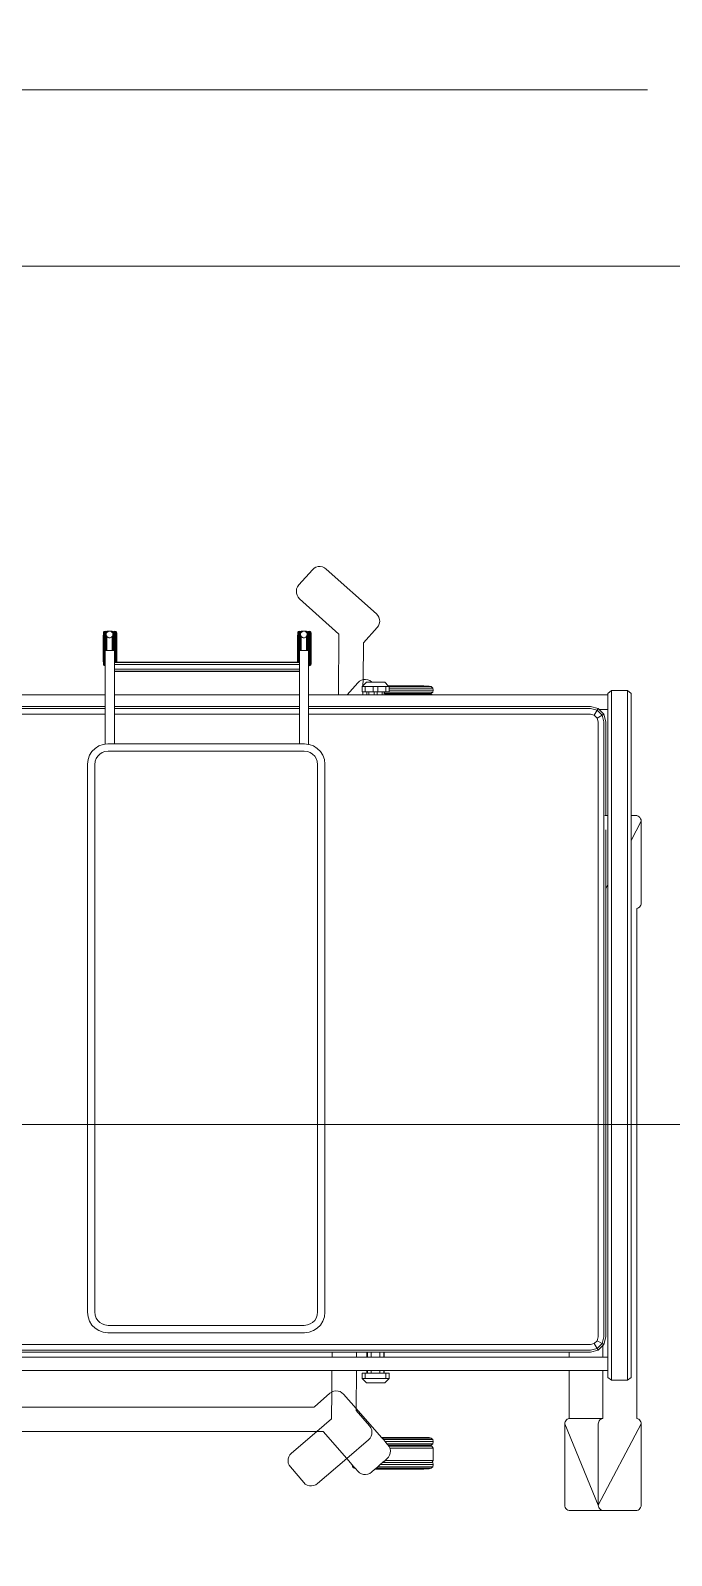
# Model space of a CAD drawing. Header units: millimetres. Extents: x -280308 to 6402717, y -14 to 2073074.
# Drawn here: x -32479 to -31480, y 563712 to 566091 of the extents above; entities that cross this region are included whole.
import ezdxf
from ezdxf.enums import TextEntityAlignment as Align

# ---------------------------------------------------------------- set-up
doc = ezdxf.new("R2010")
doc.units = ezdxf.units.MM
doc.linetypes.add('DASHED2', pattern=[0.375, 0.25, -0.125])
doc.layers.get('0').update_dxf_attribs({"lineweight": 0})
doc.layers.add('A-FURN-EQPM', color=177, linetype='Continuous', lineweight=0)
doc.layers.add('A-Z22-T-Anno_Text', color=152, linetype='Continuous', lineweight=9)
doc.styles.add('TGF_A', font='arial.ttf')

# ---------------------------------------------------------------- blocks, each defined once
blk = doc.blocks.new('A$C834590f0')
at = {"ltscale": 0.25}
blk.add_lwpolyline([(-55825, -7983.1), (-62214.7, -7983.1), (-62214.7, -13533.1), (-55825, -13533.1)], dxfattribs=at)
blk = doc.blocks.new('A$Cf856f872')
at = {"ltscale": 0.25}
blk.add_blockref('A$C834590f0', (70322.8, -713.8), dxfattribs=at)
blk = doc.blocks.new('A$C872eac23')
at = {"color": 0, "linetype": 'ByBlock', "lineweight": -2}
for p, q in [((-0.4909, -2.1111), (-0.4909, -0.0817)), ((-0.4821, -2.1111), (-0.4821, -0.0817)), ((0.5013, -0.0817), (0.5013, -1.3546)), ((0.5101, -0.0817), (0.5101, -1.3546)), ((0.5133, -0.0817), (0.5133, -1.3546)), ((-0.5224, -0.4326), (-0.5224, -1.7081)), ((-0.5019, -0.4326), (-0.5019, -1.7083)), ((-0.4941, -0.4326), (-0.4941, -1.7084)), ((-0.6176, -0.543), (-0.6176, -1.6843)), ((0.5317, -1.3546), (0.5317, -1.1233)), ((-0.5795, -1.2092), (-0.5795, -1.6803)), ((-0.4516, -1.3338), (-0.4457, -1.3301)), ((-0.4457, -1.3301), (-0.439, -1.3277)), ((-0.439, -1.3277), (-0.4317, -1.3268)), ((-0.4317, -1.3268), (0.4231, -1.3268)), ((0.4231, -1.3268), (0.4304, -1.3277)), ((0.4304, -1.3277), (0.4371, -1.3301)), ((0.4371, -1.3301), (0.443, -1.3338)), ((-0.4636, -1.3587), (-0.4627, -1.3514)), ((-0.4627, -1.3514), (-0.4603, -1.3447)), ((-0.4603, -1.3447), (-0.4566, -1.3388)), ((-0.4566, -1.3388), (-0.4516, -1.3338)), ((-0.4514, -1.354), (-0.4521, -1.3593)), ((-0.4499, -1.3498), (-0.4514, -1.354)), ((-0.4475, -1.346), (-0.4499, -1.3498)), ((-0.4444, -1.3429), (-0.4475, -1.346)), ((-0.4406, -1.3405), (-0.4444, -1.3429)), ((-0.4364, -1.3389), (-0.4406, -1.3405)), ((-0.431, -1.3383), (-0.4364, -1.3389)), ((0.4225, -1.3383), (-0.431, -1.3383)), ((0.4278, -1.3389), (0.4225, -1.3383)), ((0.432, -1.3405), (0.4278, -1.3389)), ((0.4358, -1.3429), (0.432, -1.3405)), ((0.4389, -1.346), (0.4358, -1.3429)), ((0.4413, -1.3498), (0.4389, -1.346)), ((0.4429, -1.354), (0.4413, -1.3498)), ((0.4435, -1.3593), (0.4429, -1.354)), ((0.443, -1.3338), (0.448, -1.3388)), ((0.448, -1.3388), (0.4517, -1.3447)), ((0.4517, -1.3447), (0.4541, -1.3514)), ((0.4545, -1.3546), (0.4541, -1.3514)), ((0.4545, -1.3546), (0.455, -1.3587)), ((0.5013, -1.3546), (0.4545, -1.3546)), ((0.5101, -1.3546), (0.5013, -1.3546)), ((0.5133, -1.3546), (0.5101, -1.3546)), ((0.5317, -1.3546), (0.5133, -1.3546)), ((0.5767, -1.3546), (0.5317, -1.3546)), ((0.577, -1.353), (0.5766, -1.3544)), ((0.5766, -1.3544), (0.5767, -1.3546)), ((0.5821, -1.3544), (0.5766, -1.3544)), ((0.582, -1.3546), (0.5767, -1.3546)), ((0.578, -1.352), (0.577, -1.353)), ((0.577, -1.353), (0.6302, -1.353)), ((0.5781, -1.352), (0.578, -1.352)), ((0.5793, -1.3517), (0.5781, -1.352)), ((0.5781, -1.352), (0.629, -1.352)), ((0.5828, -1.3517), (0.5793, -1.3517)), ((0.582, -1.3546), (0.5821, -1.3544)), ((0.5822, -1.3546), (0.582, -1.3546)), ((0.5821, -1.3544), (0.5822, -1.3544)), ((0.5822, -1.3544), (0.6306, -1.3543)), ((0.5822, -1.3544), (0.5822, -1.3546)), ((0.5822, -1.3546), (0.6005, -1.3546)), ((0.583, -1.3513), (0.5828, -1.3517)), ((0.5828, -1.3517), (0.6247, -1.3516)), ((0.6245, -1.3512), (0.583, -1.3513)), ((0.6005, -1.3546), (0.6005, -1.3557)), ((0.6005, -1.3557), (0.6005, -1.356)), ((0.6005, -1.3557), (0.6302, -1.3557)), ((0.6271, -1.3559), (0.6205, -1.3559)), ((0.6247, -1.3516), (0.6245, -1.3512)), ((0.6247, -1.3516), (0.6277, -1.3516)), ((0.6287, -1.3559), (0.6275, -1.3559)), ((0.6277, -1.3516), (0.6278, -1.3516)), ((0.6277, -1.3516), (0.6277, -1.3516)), ((0.6278, -1.3516), (0.629, -1.352)), ((0.629, -1.352), (0.6292, -1.352)), ((0.6291, -1.3559), (0.6297, -1.3559)), ((0.6292, -1.352), (0.6302, -1.353)), ((0.63, -1.3559), (0.6298, -1.3559)), ((0.6302, -1.3557), (0.63, -1.3559)), ((0.6301, -1.3559), (0.63, -1.3559)), ((0.631, -1.3572), (0.6301, -1.3559)), ((0.6302, -1.353), (0.6306, -1.3543)), ((0.6306, -1.3543), (0.6302, -1.3557)), ((-0.4636, -1.6652), (-0.4636, -1.3587)), ((-0.4521, -1.3593), (-0.4521, -1.6646)), ((0.4435, -1.6646), (0.4435, -1.3593)), ((0.455, -1.3587), (0.455, -1.3687)), ((0.455, -1.6575), (0.455, -1.3687)), ((0.455, -1.3687), (0.5013, -1.3687)), ((0.5013, -1.6575), (0.5013, -1.3687)), ((0.5013, -1.3687), (0.5101, -1.3687)), ((0.5101, -1.6575), (0.5101, -1.3687)), ((0.5101, -1.3687), (0.5133, -1.3687)), ((0.5133, -1.6575), (0.5133, -1.3687)), ((0.5133, -1.3687), (0.5317, -1.3687)), ((0.5317, -1.6575), (0.5317, -1.3687)), ((0.5317, -1.3687), (0.5679, -1.3687)), ((0.5679, -1.3687), (0.5679, -1.6573)), ((0.5679, -1.3687), (0.5683, -1.3687)), ((0.5683, -1.3687), (0.5683, -1.6573)), ((0.5714, -1.3687), (0.5683, -1.3687)), ((0.5714, -1.3687), (0.5714, -1.6573)), ((0.5714, -1.3687), (0.5786, -1.3687)), ((0.5786, -1.3687), (0.5786, -1.6573)), ((0.5786, -1.3687), (0.5818, -1.3687)), ((0.5818, -1.3687), (0.5818, -1.6573)), ((0.5818, -1.3687), (0.5822, -1.3687)), ((0.5822, -1.3697), (0.5822, -1.3687)), ((0.5822, -1.3687), (0.6005, -1.3687)), ((0.5822, -1.3697), (0.6306, -1.3696)), ((0.5822, -1.3711), (0.5822, -1.3697)), ((0.5822, -1.3711), (0.6302, -1.371)), ((0.5822, -1.3721), (0.5822, -1.3711)), ((0.5822, -1.3721), (0.6291, -1.372)), ((0.5822, -1.3724), (0.5822, -1.3721)), ((0.5822, -1.6547), (0.5822, -1.3724)), ((0.5822, -1.3724), (0.583, -1.3724)), ((0.583, -1.3724), (0.583, -1.3725)), ((0.6246, -1.3724), (0.583, -1.3724)), ((0.583, -1.3725), (0.6245, -1.3725)), ((0.6005, -1.356), (0.6005, -1.3572)), ((0.6005, -1.3572), (0.6005, -1.3654)), ((0.6189, -1.3572), (0.6005, -1.3572)), ((0.6005, -1.3654), (0.6005, -1.3667)), ((0.6189, -1.3654), (0.6005, -1.3654)), ((0.6005, -1.3667), (0.6005, -1.3669)), ((0.6005, -1.3667), (0.6253, -1.3667)), ((0.6005, -1.3669), (0.6005, -1.3673)), ((0.6005, -1.3669), (0.6253, -1.3669)), ((0.6005, -1.3673), (0.629, -1.3672)), ((0.6005, -1.3673), (0.6005, -1.3683)), ((0.6005, -1.3683), (0.6302, -1.3682)), ((0.6005, -1.3683), (0.6005, -1.3687)), ((0.6085, -1.3559), (0.6099, -1.3559)), ((0.6129, -1.3559), (0.6149, -1.3559)), ((0.617, -1.3559), (0.6191, -1.3559)), ((0.6189, -1.3572), (0.6227, -1.3571)), ((0.6228, -1.3655), (0.6189, -1.3654)), ((0.6205, -1.3613), (0.6206, -1.3603)), ((0.6206, -1.3623), (0.6205, -1.3613)), ((0.6206, -1.3603), (0.6209, -1.3593)), ((0.6209, -1.3633), (0.6206, -1.3623)), ((0.6209, -1.3593), (0.6214, -1.3584)), ((0.6214, -1.3642), (0.6209, -1.3633)), ((0.6214, -1.3584), (0.622, -1.3576)), ((0.6221, -1.3649), (0.6214, -1.3642)), ((0.622, -1.3576), (0.6227, -1.3571)), ((0.6228, -1.3655), (0.6221, -1.3649)), ((0.6227, -1.3571), (0.6228, -1.357)), ((0.6228, -1.357), (0.6237, -1.3565)), ((0.6228, -1.3656), (0.6228, -1.3655)), ((0.6237, -1.3661), (0.6228, -1.3656)), ((0.6237, -1.3565), (0.6247, -1.3562)), ((0.6247, -1.3663), (0.6237, -1.3661)), ((0.6246, -1.3724), (0.6245, -1.3725)), ((0.6246, -1.3724), (0.6277, -1.3724)), ((0.6247, -1.3562), (0.6257, -1.3561)), ((0.6257, -1.3664), (0.6247, -1.3663)), ((0.6253, -1.3667), (0.6253, -1.3669)), ((0.6253, -1.3667), (0.6301, -1.3667)), ((0.6253, -1.3669), (0.6278, -1.3669)), ((0.6257, -1.3561), (0.6267, -1.3562)), ((0.6257, -1.3561), (0.6257, -1.3561)), ((0.6257, -1.3664), (0.6267, -1.3663)), ((0.6267, -1.3562), (0.6277, -1.3565)), ((0.6277, -1.3661), (0.6267, -1.3663)), ((0.6277, -1.3565), (0.6286, -1.357)), ((0.6286, -1.3656), (0.6277, -1.3661)), ((0.6278, -1.3723), (0.6277, -1.3724)), ((0.6278, -1.3669), (0.629, -1.3672)), ((0.6279, -1.3724), (0.6278, -1.3723)), ((0.6291, -1.372), (0.6279, -1.3724)), ((0.6288, -1.3572), (0.6286, -1.357)), ((0.6286, -1.3656), (0.6289, -1.3654)), ((0.6288, -1.3654), (0.6286, -1.3656)), ((0.6288, -1.3572), (0.6289, -1.3572)), ((0.6288, -1.3572), (0.6293, -1.3576)), ((0.6294, -1.3649), (0.6288, -1.3654)), ((0.6288, -1.3654), (0.6289, -1.3654)), ((0.6289, -1.3572), (0.6293, -1.3576)), ((0.6289, -1.3572), (0.631, -1.3572)), ((0.6289, -1.3654), (0.6304, -1.3654)), ((0.629, -1.3672), (0.6292, -1.3672)), ((0.6291, -1.372), (0.6292, -1.372)), ((0.6292, -1.3672), (0.6302, -1.3682)), ((0.6302, -1.371), (0.6292, -1.372)), ((0.6293, -1.3576), (0.63, -1.3584)), ((0.63, -1.3641), (0.6294, -1.3649)), ((0.6305, -1.3593), (0.63, -1.3584)), ((0.6305, -1.3633), (0.63, -1.3641)), ((0.631, -1.3654), (0.6301, -1.3667)), ((0.6302, -1.3682), (0.6306, -1.3696)), ((0.6306, -1.3696), (0.6302, -1.371)), ((0.631, -1.3654), (0.6304, -1.3654)), ((0.6308, -1.3603), (0.6305, -1.3593)), ((0.6308, -1.3623), (0.6305, -1.3633)), ((0.6309, -1.3613), (0.6308, -1.3603)), ((0.6308, -1.3623), (0.6309, -1.3613)), ((0.631, -1.3572), (0.631, -1.3654)), ((-0.673, -1.6432), (-0.6701, -1.6413)), ((-0.6701, -1.6413), (-0.6669, -1.64)), ((-0.6669, -1.64), (-0.6636, -1.6396)), ((-0.6636, -1.6396), (-0.6602, -1.6398)), ((-0.6602, -1.6398), (-0.657, -1.6408)), ((-0.657, -1.6408), (-0.654, -1.6425)), ((-0.6996, -1.6665), (-0.6972, -1.664)), ((-0.6972, -1.664), (-0.673, -1.6432)), ((-0.654, -1.6425), (-0.6514, -1.6449)), ((-0.6514, -1.6449), (-0.6176, -1.6843)), ((-0.4521, -1.6646), (-0.4514, -1.6699)), ((0.4429, -1.6699), (0.4435, -1.6646)), ((0.455, -1.6575), (0.455, -1.6652)), ((0.5013, -1.6575), (0.455, -1.6575)), ((0.5101, -1.6575), (0.5013, -1.6575)), ((0.5133, -1.6575), (0.5101, -1.6575)), ((0.5317, -1.6575), (0.5133, -1.6575)), ((0.5766, -1.6575), (0.5317, -1.6575)), ((0.5679, -1.6573), (0.5683, -1.6573)), ((0.5714, -1.6573), (0.5683, -1.6573)), ((0.5714, -1.6573), (0.5766, -1.6573)), ((0.5766, -1.6573), (0.5766, -1.6574)), ((0.5766, -1.6573), (0.5786, -1.6573)), ((0.5766, -1.6574), (0.5766, -1.6575)), ((0.5766, -1.6574), (0.5821, -1.6574)), ((0.5821, -1.6575), (0.5766, -1.6575)), ((0.5818, -1.6573), (0.5786, -1.6573)), ((0.5818, -1.6573), (0.5822, -1.6573)), ((0.5821, -1.6575), (0.5821, -1.6574)), ((0.5821, -1.6574), (0.5822, -1.6574)), ((0.5822, -1.6575), (0.5821, -1.6575)), ((0.5822, -1.655), (0.5822, -1.6547)), ((0.5822, -1.6547), (0.5828, -1.6547)), ((0.5822, -1.656), (0.5822, -1.655)), ((0.5822, -1.655), (0.629, -1.655)), ((0.5822, -1.6573), (0.5822, -1.656)), ((0.5822, -1.656), (0.6302, -1.656)), ((0.5822, -1.6574), (0.6306, -1.6573)), ((0.5822, -1.6574), (0.5822, -1.6575)), ((0.5822, -1.6575), (0.6005, -1.6575)), ((0.583, -1.6543), (0.5828, -1.6547)), ((0.5828, -1.6547), (0.6247, -1.6546)), ((0.6245, -1.6542), (0.583, -1.6543)), ((0.6005, -1.6575), (0.6005, -1.6587)), ((0.6005, -1.6587), (0.6005, -1.659)), ((0.6005, -1.6587), (0.6302, -1.6587)), ((0.6005, -1.659), (0.6005, -1.6602)), ((0.6005, -1.6602), (0.6005, -1.6685)), ((0.6189, -1.6602), (0.6005, -1.6602)), ((0.6085, -1.659), (0.6099, -1.659)), ((0.6129, -1.659), (0.6149, -1.659)), ((0.617, -1.6589), (0.6191, -1.6589)), ((0.6189, -1.6602), (0.6227, -1.6601)), ((0.6271, -1.6589), (0.6205, -1.6589)), ((0.6205, -1.6643), (0.6206, -1.6633)), ((0.6206, -1.6653), (0.6205, -1.6643)), ((0.6206, -1.6633), (0.6209, -1.6623)), ((0.6209, -1.6623), (0.6214, -1.6614)), ((0.6214, -1.6614), (0.622, -1.6606)), ((0.622, -1.6606), (0.6227, -1.6601)), ((0.6227, -1.6601), (0.6228, -1.66)), ((0.6228, -1.66), (0.6237, -1.6595)), ((0.6237, -1.6595), (0.6247, -1.6592)), ((0.6247, -1.6546), (0.6245, -1.6542)), ((0.6247, -1.6546), (0.6277, -1.6546)), ((0.6247, -1.6592), (0.6257, -1.6591)), ((0.6257, -1.6591), (0.6267, -1.6592)), ((0.6257, -1.6591), (0.6257, -1.6591)), ((0.6263, -1.719), (0.6811, -1.6576)), ((0.6267, -1.6592), (0.6277, -1.6595)), ((0.6287, -1.6589), (0.6275, -1.6589)), ((0.6277, -1.6546), (0.6278, -1.6546)), ((0.6277, -1.6546), (0.6277, -1.6546)), ((0.6277, -1.6595), (0.6286, -1.66)), ((0.6278, -1.6546), (0.629, -1.655)), ((0.6288, -1.6602), (0.6286, -1.66)), ((0.6288, -1.6602), (0.6289, -1.6602)), ((0.6288, -1.6602), (0.6293, -1.6606)), ((0.6289, -1.6602), (0.6293, -1.6606)), ((0.6289, -1.6602), (0.631, -1.6602)), ((0.6292, -1.655), (0.629, -1.655)), ((0.6291, -1.6589), (0.6297, -1.6589)), ((0.6292, -1.655), (0.6302, -1.656)), ((0.6293, -1.6606), (0.63, -1.6614)), ((0.63, -1.6589), (0.6298, -1.6589)), ((0.6302, -1.6587), (0.63, -1.6589)), ((0.6301, -1.6589), (0.63, -1.6589)), ((0.6305, -1.6623), (0.63, -1.6614)), ((0.631, -1.6602), (0.6301, -1.6589)), ((0.6302, -1.656), (0.6306, -1.6573)), ((0.6306, -1.6573), (0.6302, -1.6587)), ((0.6308, -1.6633), (0.6305, -1.6623)), ((0.6309, -1.6643), (0.6308, -1.6633)), ((0.6308, -1.6653), (0.6309, -1.6643)), ((0.631, -1.6602), (0.631, -1.6684)), ((0.6811, -1.6576), (0.6837, -1.6552)), ((0.6837, -1.6552), (0.6867, -1.6536)), ((0.6867, -1.6536), (0.69, -1.6527)), ((0.69, -1.6527), (0.6933, -1.6525)), ((0.6933, -1.6525), (0.6967, -1.653)), ((0.6967, -1.653), (0.6999, -1.6543)), ((0.6999, -1.6543), (0.7028, -1.6563)), ((0.7028, -1.6563), (0.7265, -1.6775)), ((-0.7025, -1.6761), (-0.7023, -1.6728)), ((-0.702, -1.6794), (-0.7025, -1.6761)), ((-0.7023, -1.6728), (-0.7013, -1.6695)), ((-0.7008, -1.6827), (-0.702, -1.6794)), ((-0.7013, -1.6695), (-0.6996, -1.6665)), ((-0.6988, -1.6856), (-0.7008, -1.6827)), ((-0.6598, -1.731), (-0.6988, -1.6856)), ((-0.6176, -1.6843), (-0.5978, -1.7074)), ((-0.6176, -1.6941), (-0.6176, -1.6843)), ((-0.5795, -1.6803), (-0.5794, -1.6804)), ((-0.5794, -1.6804), (-0.5793, -1.6805)), ((-0.5794, -1.6804), (-0.5794, -1.6804)), ((-0.5793, -1.6805), (-0.5792, -1.6806)), ((-0.5792, -1.6806), (-0.5791, -1.6807)), ((-0.5792, -1.6806), (-0.5792, -1.6806)), ((-0.5791, -1.6807), (-0.5581, -1.7047)), ((-0.5791, -1.6807), (-0.5791, -1.6807)), ((-0.4627, -1.6725), (-0.4636, -1.6652)), ((-0.4603, -1.6793), (-0.4627, -1.6725)), ((-0.4566, -1.6852), (-0.4603, -1.6793)), ((-0.4516, -1.6901), (-0.4566, -1.6852)), ((-0.4514, -1.6699), (-0.4499, -1.6742)), ((-0.4499, -1.6742), (-0.4475, -1.6779)), ((-0.4475, -1.6779), (-0.4444, -1.6811)), ((-0.4444, -1.6811), (-0.4406, -1.6835)), ((-0.4406, -1.6835), (-0.4364, -1.685)), ((-0.4364, -1.685), (-0.431, -1.6856)), ((-0.431, -1.6856), (0.4225, -1.6856)), ((0.4225, -1.6856), (0.4278, -1.685)), ((0.4278, -1.685), (0.432, -1.6835)), ((0.432, -1.6835), (0.4358, -1.6811)), ((0.4358, -1.6811), (0.4389, -1.6779)), ((0.4389, -1.6779), (0.4413, -1.6742)), ((0.4413, -1.6742), (0.4429, -1.6699)), ((0.448, -1.6852), (0.443, -1.6901)), ((0.4517, -1.6793), (0.448, -1.6852)), ((0.4541, -1.6725), (0.4517, -1.6793)), ((0.4541, -1.6725), (0.4542, -1.6716)), ((0.455, -1.6652), (0.4542, -1.6716)), ((0.4542, -1.6716), (0.5013, -1.6716)), ((0.5013, -2.1111), (0.5013, -1.6716)), ((0.5013, -1.6716), (0.5101, -1.6716)), ((0.5101, -2.1111), (0.5101, -1.6716)), ((0.5101, -1.6716), (0.5133, -1.6716)), ((0.5133, -2.1111), (0.5133, -1.6716)), ((0.5133, -1.6716), (0.5317, -1.6716)), ((0.5317, -1.7181), (0.5317, -1.6716)), ((0.5769, -1.6716), (0.5317, -1.6716)), ((0.5769, -1.6716), (0.5766, -1.6727)), ((0.5766, -1.6727), (0.6306, -1.6726)), ((0.5766, -1.6727), (0.577, -1.6741)), ((0.5769, -1.6716), (0.6005, -1.6716)), ((0.577, -1.6741), (0.6302, -1.674)), ((0.577, -1.6741), (0.578, -1.6751)), ((0.5782, -1.6751), (0.578, -1.6751)), ((0.5782, -1.6751), (0.6291, -1.675)), ((0.5782, -1.6751), (0.5794, -1.6754)), ((0.5794, -1.6754), (0.583, -1.6754)), ((0.583, -1.6754), (0.583, -1.6756)), ((0.583, -1.6754), (0.6246, -1.6754)), ((0.583, -1.6756), (0.6245, -1.6755)), ((0.6189, -1.6684), (0.6005, -1.6685)), ((0.6005, -1.6685), (0.6005, -1.6697)), ((0.6005, -1.6697), (0.6005, -1.6699)), ((0.6005, -1.6697), (0.6253, -1.6697)), ((0.6005, -1.6699), (0.6005, -1.6703)), ((0.6005, -1.6699), (0.6253, -1.6699)), ((0.6005, -1.6703), (0.6005, -1.6713)), ((0.6005, -1.6703), (0.629, -1.6703)), ((0.6005, -1.6713), (0.6005, -1.6716)), ((0.6005, -1.6713), (0.6302, -1.6713)), ((0.6228, -1.6685), (0.6189, -1.6684)), ((0.6209, -1.6663), (0.6206, -1.6653)), ((0.6214, -1.6672), (0.6209, -1.6663)), ((0.6221, -1.668), (0.6214, -1.6672)), ((0.6228, -1.6685), (0.6221, -1.668)), ((0.6228, -1.6686), (0.6228, -1.6685)), ((0.6237, -1.6691), (0.6228, -1.6686)), ((0.6247, -1.6694), (0.6237, -1.6691)), ((0.6246, -1.6754), (0.6245, -1.6755)), ((0.6246, -1.6754), (0.6279, -1.6754)), ((0.6257, -1.6695), (0.6247, -1.6694)), ((0.6253, -1.6697), (0.6253, -1.6699)), ((0.6253, -1.6697), (0.6301, -1.6697)), ((0.6253, -1.6699), (0.6277, -1.6699)), ((0.6257, -1.6695), (0.6267, -1.6694)), ((0.6277, -1.6691), (0.6267, -1.6694)), ((0.6286, -1.6686), (0.6277, -1.6691)), ((0.6278, -1.6699), (0.6277, -1.6699)), ((0.6278, -1.6699), (0.6278, -1.6699)), ((0.6278, -1.6699), (0.629, -1.6703)), ((0.6291, -1.675), (0.6279, -1.6754)), ((0.6286, -1.6686), (0.6289, -1.6684)), ((0.6288, -1.6684), (0.6286, -1.6686)), ((0.6294, -1.6679), (0.6288, -1.6684)), ((0.6288, -1.6684), (0.6289, -1.6684)), ((0.6289, -1.6684), (0.6304, -1.6684)), ((0.629, -1.6703), (0.6292, -1.6703)), ((0.6292, -1.675), (0.6291, -1.675)), ((0.6292, -1.6703), (0.6302, -1.6713)), ((0.6302, -1.674), (0.6292, -1.675)), ((0.63, -1.6672), (0.6294, -1.6679)), ((0.6305, -1.6663), (0.63, -1.6672)), ((0.631, -1.6684), (0.6301, -1.6697)), ((0.6302, -1.6713), (0.6306, -1.6726)), ((0.6306, -1.6726), (0.6302, -1.674)), ((0.631, -1.6684), (0.6304, -1.6684)), ((0.6308, -1.6653), (0.6305, -1.6663)), ((0.7265, -1.6775), (0.7288, -1.6801)), ((0.7288, -1.6801), (0.7305, -1.6831)), ((0.7305, -1.6831), (0.7314, -1.6864)), ((0.7314, -1.6864), (0.7316, -1.6898)), ((-0.6598, -1.731), (-0.6176, -1.6941)), ((-0.5978, -1.7074), (-0.556, -1.7078)), ((-0.5581, -1.7047), (-0.5561, -1.7076)), ((-0.5561, -1.7076), (-0.556, -1.7078)), ((-0.5224, -1.7081), (-0.556, -1.7078)), ((-0.556, -1.7078), (-0.5549, -1.7108)), ((-0.5549, -1.7108), (-0.5544, -1.7141)), ((-0.5224, -1.7081), (-0.5224, -1.7462)), ((-0.5019, -1.7083), (-0.4941, -1.7084)), ((-0.5019, -1.7083), (-0.5019, -1.7464)), ((-0.4941, -1.7084), (-0.4941, -1.7465)), ((-0.4457, -1.6939), (-0.4516, -1.6901)), ((-0.439, -1.6963), (-0.4457, -1.6939)), ((-0.4317, -1.6971), (-0.439, -1.6963)), ((0.4231, -1.6971), (-0.4317, -1.6971)), ((0.4304, -1.6963), (0.4231, -1.6971)), ((0.4371, -1.6939), (0.4304, -1.6963)), ((0.443, -1.6901), (0.4371, -1.6939)), ((0.7277, -1.6992), (0.658, -1.7773)), ((0.7298, -1.6963), (0.7277, -1.6992)), ((0.7311, -1.6931), (0.7298, -1.6963)), ((0.7316, -1.6898), (0.7311, -1.6931)), ((-0.6695, -1.7395), (-0.6598, -1.731)), ((-0.6306, -1.7651), (-0.6598, -1.731)), ((-0.5596, -1.7263), (-0.5817, -1.7456)), ((-0.5572, -1.7237), (-0.5596, -1.7263)), ((-0.5555, -1.7207), (-0.5572, -1.7237)), ((-0.5546, -1.7175), (-0.5555, -1.7207)), ((-0.5544, -1.7141), (-0.5546, -1.7175)), ((0.5317, -1.7181), (0.6263, -1.719)), ((0.5317, -1.7319), (0.5317, -1.7181)), ((0.5317, -1.7319), (0.5504, -1.7483)), ((0.5317, -1.7563), (0.5317, -1.7319)), ((-0.6848, -1.7605), (-0.6846, -1.7571)), ((-0.6846, -1.7571), (-0.6836, -1.7539)), ((-0.6836, -1.7539), (-0.6819, -1.7509)), ((-0.6819, -1.7509), (-0.6796, -1.7483)), ((-0.6796, -1.7483), (-0.6754, -1.7447)), ((-0.6754, -1.7447), (-0.6749, -1.7426)), ((-0.6754, -1.7447), (-0.6749, -1.7442)), ((-0.6749, -1.7426), (-0.6726, -1.7403)), ((-0.6749, -1.7442), (-0.6726, -1.7421)), ((-0.6749, -1.7426), (-0.6749, -1.7442)), ((-0.6726, -1.7403), (-0.6695, -1.7395)), ((-0.6726, -1.7421), (-0.6695, -1.7395)), ((-0.6726, -1.7403), (-0.6726, -1.7421)), ((-0.5817, -1.7456), (-0.6268, -1.7851)), ((-0.5848, -1.746), (-0.609, -1.7667)), ((-0.5847, -1.7459), (-0.5848, -1.746)), ((-0.5848, -1.746), (-0.5848, -1.746)), ((-0.5846, -1.7458), (-0.5847, -1.7459)), ((-0.5847, -1.7459), (-0.5847, -1.7459)), ((-0.5845, -1.7457), (-0.5846, -1.7458)), ((-0.5844, -1.7456), (-0.5845, -1.7457)), ((-0.5845, -1.7457), (-0.5845, -1.7457)), ((-0.5817, -1.7456), (-0.5844, -1.7456)), ((-0.5817, -1.7456), (-0.5224, -1.7462)), ((-0.5348, -1.7551), (-0.5416, -1.762)), ((-0.5267, -1.7551), (-0.5348, -1.7551)), ((-0.5348, -1.7551), (-0.5348, -1.76)), ((-0.5267, -1.76), (-0.5348, -1.76)), ((-0.5348, -1.76), (-0.5348, -1.7922)), ((-0.5267, -1.7551), (-0.5267, -1.76)), ((-0.5267, -1.7626), (-0.5267, -1.76)), ((-0.5224, -1.7462), (-0.5224, -1.7626)), ((-0.5019, -1.7464), (-0.4941, -1.7465)), ((-0.5019, -1.7464), (-0.5019, -1.7626)), ((-0.4941, -1.7465), (-0.4941, -1.7626)), ((0.5363, -1.7563), (0.5317, -1.7563)), ((0.5317, -1.7626), (0.5317, -1.7563)), ((0.5444, -1.7551), (0.5363, -1.7551)), ((0.5363, -1.7563), (0.5363, -1.7551)), ((0.5363, -1.76), (0.5363, -1.7563)), ((0.5363, -1.76), (0.5363, -1.7626)), ((0.5363, -1.76), (0.5444, -1.76)), ((0.5456, -1.7564), (0.5444, -1.7551)), ((0.5444, -1.7551), (0.5444, -1.76)), ((0.5444, -1.76), (0.5444, -1.7725)), ((0.5511, -1.762), (0.5456, -1.7564)), ((0.5552, -1.7565), (0.5456, -1.7564)), ((0.5504, -1.7483), (0.5528, -1.7509)), ((0.5528, -1.7509), (0.5545, -1.7539)), ((0.5545, -1.7539), (0.5552, -1.7565)), ((0.5552, -1.7565), (0.6122, -1.757)), ((0.5552, -1.7565), (0.5554, -1.7571)), ((0.5554, -1.7571), (0.5556, -1.7605)), ((0.6122, -1.757), (0.6126, -1.7574)), ((0.6364, -1.7786), (0.6126, -1.7574)), ((-0.6843, -1.7638), (-0.6848, -1.7605)), ((-0.683, -1.767), (-0.6843, -1.7638)), ((-0.681, -1.7699), (-0.683, -1.767)), ((-0.6766, -1.775), (-0.681, -1.7699)), ((-0.6758, -1.7759), (-0.6766, -1.775)), ((-0.6766, -1.775), (-0.6766, -1.851)), ((-0.6749, -1.7769), (-0.6758, -1.7759)), ((-0.6758, -1.8514), (-0.6758, -1.7759)), ((-0.6726, -1.7796), (-0.6749, -1.7769)), ((-0.6749, -1.8627), (-0.6749, -1.7769)), ((-0.6693, -1.7833), (-0.6726, -1.7796)), ((-0.6726, -1.8651), (-0.6726, -1.7796)), ((-0.6661, -1.7869), (-0.6693, -1.7833)), ((-0.6693, -1.7833), (-0.6693, -1.866)), ((-0.628, -1.7675), (-0.6306, -1.7651)), ((-0.625, -1.7692), (-0.628, -1.7675)), ((-0.6218, -1.7702), (-0.625, -1.7692)), ((-0.6185, -1.7704), (-0.6218, -1.7702)), ((-0.6151, -1.77), (-0.6185, -1.7704)), ((-0.6119, -1.7687), (-0.6151, -1.77)), ((-0.609, -1.7667), (-0.6119, -1.7687)), ((-0.5416, -1.762), (-0.5416, -1.7903)), ((-0.5224, -1.7626), (-0.5267, -1.7626)), ((-0.5267, -1.7626), (-0.5267, -1.7634)), ((-0.5267, -1.7634), (-0.5224, -1.7634)), ((-0.5267, -1.7694), (-0.5267, -1.7634)), ((-0.5224, -1.7694), (-0.5267, -1.7694)), ((-0.5267, -1.7694), (-0.5267, -1.7829)), ((-0.5224, -1.7829), (-0.5267, -1.7829)), ((-0.5267, -1.7829), (-0.5267, -1.7888)), ((-0.5224, -1.7626), (-0.5224, -1.7634)), ((-0.5224, -1.7634), (-0.5224, -1.7694)), ((-0.5224, -1.7694), (-0.5224, -1.7829)), ((-0.5224, -1.7829), (-0.5224, -1.7888)), ((-0.4941, -1.7626), (-0.5019, -1.7626)), ((-0.5019, -1.7634), (-0.5019, -1.7626)), ((-0.5019, -1.7634), (-0.4941, -1.7634)), ((-0.5019, -1.7694), (-0.5019, -1.7634)), ((-0.4941, -1.7694), (-0.5019, -1.7694)), ((-0.5019, -1.7829), (-0.5019, -1.7694)), ((-0.4941, -1.7829), (-0.5019, -1.7829)), ((-0.5019, -1.7888), (-0.5019, -1.7829)), ((-0.4941, -1.7626), (-0.4941, -1.7634)), ((-0.4941, -1.7634), (-0.4941, -1.7694)), ((-0.4941, -1.7694), (-0.4941, -1.7829)), ((-0.4941, -1.7829), (-0.4941, -1.7888)), ((0.5363, -1.7626), (0.5317, -1.7626)), ((0.5317, -1.7658), (0.5317, -1.7626)), ((0.5317, -1.7658), (0.5363, -1.7658)), ((0.5317, -1.7738), (0.5317, -1.7658)), ((0.5317, -1.7738), (0.5363, -1.7738)), ((0.5317, -1.7785), (0.5317, -1.7738)), ((0.5317, -1.7785), (0.5363, -1.7785)), ((0.5317, -1.7865), (0.5317, -1.7785)), ((0.5363, -1.7626), (0.5363, -1.7658)), ((0.5363, -1.7725), (0.5363, -1.7658)), ((0.5363, -1.7725), (0.5444, -1.7725)), ((0.5363, -1.7738), (0.5363, -1.7725)), ((0.5363, -1.7785), (0.5363, -1.7738)), ((0.5363, -1.7798), (0.5363, -1.7785)), ((0.5363, -1.7798), (0.5444, -1.7798)), ((0.5363, -1.7865), (0.5363, -1.7798)), ((0.5444, -1.7798), (0.5444, -1.7725)), ((0.5444, -1.7798), (0.5444, -1.7922)), ((0.5511, -1.7708), (0.5511, -1.762)), ((0.5519, -1.7699), (0.5511, -1.7708)), ((0.5511, -1.7903), (0.5511, -1.7708)), ((0.5539, -1.767), (0.5519, -1.7699)), ((0.5551, -1.7638), (0.5539, -1.767)), ((0.5556, -1.7605), (0.5551, -1.7638)), ((0.6393, -1.7806), (0.6364, -1.7786)), ((0.6424, -1.7819), (0.6393, -1.7806)), ((0.6458, -1.7825), (0.6424, -1.7819)), ((0.6491, -1.7823), (0.6458, -1.7825)), ((0.6524, -1.7813), (0.6491, -1.7823)), ((0.6554, -1.7797), (0.6524, -1.7813)), ((0.658, -1.7773), (0.6554, -1.7797)), ((-0.6656, -1.7875), (-0.6661, -1.7869)), ((-0.6661, -1.7869), (-0.6661, -1.8651)), ((-0.6627, -1.7909), (-0.6656, -1.7875)), ((-0.6656, -1.7912), (-0.6656, -1.7878)), ((-0.6601, -1.7938), (-0.6627, -1.7909)), ((-0.6627, -1.7909), (-0.6627, -1.8661)), ((-0.6575, -1.7962), (-0.6601, -1.7938)), ((-0.6545, -1.7979), (-0.6575, -1.7962)), ((-0.6512, -1.7988), (-0.6545, -1.7979)), ((-0.6479, -1.7991), (-0.6512, -1.7988)), ((-0.6445, -1.7986), (-0.6479, -1.7991)), ((-0.6434, -1.7981), (-0.6445, -1.7986)), ((-0.6414, -1.7973), (-0.6434, -1.7981)), ((-0.6434, -1.7981), (-0.6434, -1.8661)), ((-0.6404, -1.7967), (-0.6414, -1.7973)), ((-0.6399, -1.7963), (-0.6404, -1.7967)), ((-0.6404, -1.8528), (-0.6404, -1.7967)), ((-0.6391, -1.7957), (-0.6399, -1.7963)), ((-0.6399, -1.8528), (-0.6399, -1.7963)), ((-0.6384, -1.7953), (-0.6391, -1.7957)), ((-0.6391, -1.8627), (-0.6391, -1.7957)), ((-0.6367, -1.7938), (-0.6384, -1.7953)), ((-0.6335, -1.791), (-0.6367, -1.7938)), ((-0.6367, -1.8651), (-0.6367, -1.7938)), ((-0.6303, -1.7882), (-0.6335, -1.791)), ((-0.6335, -1.791), (-0.6335, -1.866)), ((-0.6279, -1.7861), (-0.6303, -1.7882)), ((-0.6303, -1.7882), (-0.6303, -1.8651)), ((-0.6271, -1.7854), (-0.6279, -1.7861)), ((-0.6279, -1.7861), (-0.6279, -1.8627)), ((-0.6268, -1.7851), (-0.6271, -1.7854)), ((-0.6271, -1.7854), (-0.6271, -1.8511)), ((-0.6268, -1.851), (-0.6268, -1.7851)), ((-0.5348, -1.7971), (-0.5416, -1.7903)), ((-0.5267, -1.7922), (-0.5348, -1.7922)), ((-0.5348, -1.7971), (-0.5348, -1.7922)), ((-0.5267, -1.7971), (-0.5348, -1.7971)), ((-0.5224, -1.7888), (-0.5267, -1.7888)), ((-0.5267, -1.7888), (-0.5267, -1.7896)), ((-0.5224, -1.7896), (-0.5267, -1.7896)), ((-0.5267, -1.7922), (-0.5267, -1.7896)), ((-0.5267, -1.7922), (-0.5267, -1.7971)), ((-0.5224, -1.7888), (-0.5224, -1.7896)), ((-0.5224, -1.7896), (-0.5224, -2.0781)), ((-0.4941, -1.7888), (-0.5019, -1.7888)), ((-0.5019, -1.7896), (-0.5019, -1.7888)), ((-0.4941, -1.7896), (-0.5019, -1.7896)), ((-0.5019, -1.7896), (-0.5019, -2.0781)), ((-0.4941, -1.7888), (-0.4941, -1.7896)), ((-0.4941, -1.7896), (-0.4941, -2.0781)), ((0.5317, -1.7865), (0.5363, -1.7865)), ((0.5317, -1.7896), (0.5317, -1.7865)), ((0.5317, -1.7896), (0.5346, -1.7896)), ((0.5317, -1.7929), (0.5317, -1.7896)), ((0.5319, -1.7928), (0.5317, -1.7929)), ((0.5317, -1.7929), (0.5317, -1.8641)), ((0.5324, -1.7922), (0.5319, -1.7928)), ((0.5319, -1.8528), (0.5319, -1.7928)), ((0.5333, -1.7912), (0.5324, -1.7922)), ((0.5324, -1.7922), (0.5324, -1.8528)), ((0.5346, -1.7896), (0.5333, -1.7912)), ((0.5333, -1.7912), (0.5333, -1.8627)), ((0.5346, -1.7896), (0.5356, -1.7896)), ((0.5356, -1.7896), (0.5363, -1.7896)), ((0.5356, -1.7896), (0.5356, -1.8651)), ((0.5363, -1.7865), (0.5363, -1.7896)), ((0.5363, -1.7896), (0.5363, -1.7922)), ((0.5363, -1.7922), (0.5444, -1.7922)), ((0.5363, -1.7922), (0.5363, -1.7971)), ((0.5363, -1.7971), (0.5388, -1.7971)), ((0.5388, -1.7971), (0.542, -1.7971)), ((0.5388, -1.866), (0.5388, -1.7971)), ((0.542, -1.7971), (0.5444, -1.7971)), ((0.542, -1.8651), (0.542, -1.7971)), ((0.5444, -1.7959), (0.5444, -1.7922)), ((0.5444, -1.7971), (0.5444, -1.7959)), ((0.5444, -1.7971), (0.5452, -1.7962)), ((0.5444, -1.7971), (0.5444, -1.7971)), ((0.5444, -1.7971), (0.5444, -1.8027)), ((0.5444, -1.8627), (0.5444, -1.8027)), ((0.5452, -1.7962), (0.5455, -1.7959)), ((0.5452, -1.7962), (0.5452, -1.8511)), ((0.5455, -1.7959), (0.5511, -1.7903)), ((0.5455, -1.851), (0.5455, -1.7959)), ((-0.6766, -1.851), (-0.6758, -1.8514)), ((-0.6758, -1.8595), (-0.6758, -1.8514)), ((-0.6404, -1.8528), (-0.6399, -1.8528)), ((-0.6404, -1.864), (-0.6404, -1.8528)), ((-0.6399, -1.8595), (-0.6399, -1.8528)), ((-0.6271, -1.8511), (-0.6268, -1.851)), ((-0.6271, -1.8511), (-0.6271, -1.8595)), ((0.5319, -1.8528), (0.5324, -1.8528)), ((0.5319, -1.864), (0.5319, -1.8528)), ((0.5324, -1.8595), (0.5324, -1.8528)), ((0.5452, -1.8511), (0.5455, -1.851)), ((0.5452, -1.8511), (0.5452, -1.8595)), ((-0.6758, -1.8595), (-0.6749, -1.8627)), ((-0.6749, -1.8627), (-0.6726, -1.8651)), ((-0.6726, -1.8651), (-0.6693, -1.866)), ((-0.6693, -1.866), (-0.6661, -1.8651)), ((-0.6661, -1.8651), (-0.6653, -1.8643)), ((-0.6654, -1.8642), (-0.6653, -1.8643)), ((-0.6653, -1.8643), (-0.6627, -1.8661)), ((-0.6627, -1.8661), (-0.6434, -1.8661)), ((-0.6434, -1.8661), (-0.6404, -1.864)), ((-0.6399, -1.8595), (-0.6391, -1.8627)), ((-0.6391, -1.8627), (-0.6367, -1.8651)), ((-0.6367, -1.8651), (-0.6335, -1.866)), ((-0.6335, -1.866), (-0.6303, -1.8651)), ((-0.6303, -1.8651), (-0.6279, -1.8627)), ((-0.6279, -1.8627), (-0.6271, -1.8595)), ((0.5317, -1.8641), (0.5319, -1.864)), ((0.5317, -1.8641), (0.5317, -2.1382)), ((0.5324, -1.8595), (0.5333, -1.8627)), ((0.5333, -1.8627), (0.5356, -1.8651)), ((0.5356, -1.8651), (0.5388, -1.866)), ((0.5388, -1.866), (0.542, -1.8651)), ((0.542, -1.8651), (0.5444, -1.8627)), ((0.5444, -1.8627), (0.5452, -1.8595)), ((-0.7409, -2.0779), (-0.7411, -2.0799)), ((-0.7411, -2.0799), (-0.7411, -2.1321)), ((-0.7402, -2.076), (-0.7409, -2.0779)), ((-0.7392, -2.0744), (-0.7402, -2.076)), ((-0.7378, -2.073), (-0.7392, -2.0744)), ((-0.7362, -2.0719), (-0.7378, -2.073)), ((-0.7343, -2.0713), (-0.7362, -2.0719)), ((-0.7323, -2.071), (-0.7343, -2.0713)), ((-0.6059, -2.071), (-0.7323, -2.1233)), ((-0.6059, -2.071), (-0.7323, -2.071)), ((-0.6042, -2.0712), (-0.6059, -2.071)), ((-0.6025, -2.0717), (-0.6042, -2.0712)), ((-0.601, -2.0725), (-0.6025, -2.0717)), ((-0.5997, -2.0736), (-0.601, -2.0725)), ((-0.5986, -2.0749), (-0.5997, -2.0736)), ((-0.5978, -2.0764), (-0.5986, -2.0749)), ((-0.5973, -2.0781), (-0.5978, -2.0764)), ((-0.5973, -2.1303), (-0.5973, -2.0781)), ((-0.5224, -2.0781), (-0.5973, -2.0781)), ((-0.5224, -2.0781), (-0.5224, -2.1303)), ((-0.4941, -2.0781), (-0.5019, -2.0781)), ((-0.5019, -2.1303), (-0.5019, -2.0781)), ((-0.4941, -2.1111), (-0.4941, -2.0781)), ((-0.4941, -2.1111), (-0.4909, -2.1232)), ((-0.4909, -2.1111), (-0.4881, -2.1215)), ((-0.4881, -2.1215), (-0.4805, -2.1171)), ((-0.4821, -2.1111), (-0.4805, -2.1171)), ((-0.4805, -2.1171), (-0.476, -2.1215)), ((0.4952, -2.1215), (0.4996, -2.1171)), ((0.4996, -2.1171), (0.5013, -2.1111)), ((0.5073, -2.1215), (0.4996, -2.1171)), ((0.5073, -2.1215), (0.5101, -2.1111)), ((0.5101, -2.1232), (0.5133, -2.1111)), ((-0.7411, -2.1321), (-0.7409, -2.1301)), ((-0.7411, -2.1814), (-0.7411, -2.1321)), ((-0.7409, -2.1301), (-0.7402, -2.1283)), ((-0.7402, -2.1283), (-0.7392, -2.1266)), ((-0.7392, -2.1266), (-0.7378, -2.1252)), ((-0.7378, -2.1252), (-0.7362, -2.1242)), ((-0.7362, -2.1242), (-0.7343, -2.1235)), ((-0.7343, -2.1235), (-0.7323, -2.1233)), ((-0.7323, -2.1233), (-0.6059, -2.1233)), ((-0.6059, -2.1903), (-0.7323, -2.1233)), ((-0.6059, -2.1233), (-0.6042, -2.1235)), ((-0.6042, -2.1235), (-0.6025, -2.124)), ((-0.6025, -2.124), (-0.601, -2.1248)), ((-0.601, -2.1248), (-0.5997, -2.1259)), ((-0.5997, -2.1259), (-0.5986, -2.1272)), ((-0.5986, -2.1272), (-0.5978, -2.1287)), ((-0.5978, -2.1287), (-0.5973, -2.1303)), ((-0.5973, -2.1303), (-0.5224, -2.1303)), ((-0.5378, -2.1439), (-0.5333, -2.1382)), ((-0.5333, -2.1382), (-0.5224, -2.1382)), ((-0.5224, -2.1303), (-0.5224, -2.1382)), ((-0.5224, -2.1382), (-0.5019, -2.1382)), ((-0.5019, -2.1303), (-0.4837, -2.1303)), ((-0.5019, -2.1382), (-0.5019, -2.1303)), ((-0.5019, -2.1382), (0.2351, -2.1382)), ((-0.4909, -2.1232), (-0.4881, -2.1215)), ((-0.4909, -2.1232), (-0.4837, -2.1303)), ((-0.4881, -2.1215), (-0.4805, -2.1292)), ((-0.4837, -2.1303), (-0.4821, -2.132)), ((-0.4821, -2.132), (-0.4805, -2.1292)), ((-0.4821, -2.132), (-0.47, -2.1352)), ((-0.4805, -2.1292), (-0.476, -2.1215)), ((-0.4805, -2.1292), (-0.47, -2.132)), ((-0.476, -2.1215), (-0.47, -2.1232)), ((-0.47, -2.1232), (0.4892, -2.1232)), ((-0.47, -2.132), (0.4892, -2.132)), ((-0.47, -2.1352), (0.2295, -2.1352)), ((0.2351, -2.1382), (0.2295, -2.1352)), ((0.2295, -2.1352), (0.3208, -2.1352)), ((0.2351, -2.1382), (0.3433, -2.1382)), ((0.3433, -2.1333), (0.3433, -2.1352)), ((0.3433, -2.1352), (0.4892, -2.1352)), ((0.3433, -2.1352), (0.3433, -2.1382)), ((0.3433, -2.1382), (0.5084, -2.1382)), ((0.4892, -2.1232), (0.4952, -2.1215)), ((0.4892, -2.132), (0.4996, -2.1292)), ((0.4892, -2.1352), (0.5013, -2.132)), ((0.4996, -2.1292), (0.4952, -2.1215)), ((0.4996, -2.1292), (0.5073, -2.1215)), ((0.5013, -2.132), (0.4996, -2.1292)), ((0.5013, -2.132), (0.5084, -2.1248)), ((0.5101, -2.1232), (0.5073, -2.1215)), ((0.5084, -2.1248), (0.5101, -2.1232)), ((0.5084, -2.1248), (0.5084, -2.1382)), ((0.5084, -2.1382), (0.5317, -2.1382)), ((0.5335, -2.1382), (0.5317, -2.1382)), ((0.538, -2.1439), (0.5335, -2.1382)), ((-0.5378, -2.1439), (-0.5378, -2.1688)), ((-0.5378, -2.1439), (0.538, -2.1439)), ((0.538, -2.1688), (0.538, -2.1439)), ((-0.7409, -2.1835), (-0.7411, -2.1814)), ((-0.7402, -2.1853), (-0.7409, -2.1835)), ((-0.7392, -2.187), (-0.7402, -2.1853)), ((-0.7378, -2.1883), (-0.7392, -2.187)), ((-0.7362, -2.1894), (-0.7378, -2.1883)), ((-0.5997, -2.1877), (-0.601, -2.1888)), ((-0.5986, -2.1864), (-0.5997, -2.1877)), ((-0.5978, -2.1849), (-0.5986, -2.1864)), ((-0.5973, -2.1833), (-0.5978, -2.1849)), ((0.1981, -2.1832), (-0.5973, -2.1833)), ((-0.5378, -2.1688), (-0.5333, -2.1746)), ((-0.5378, -2.1688), (0.538, -2.1688)), ((-0.5333, -2.1746), (0.3045, -2.1746)), ((0.1986, -2.1849), (0.1981, -2.1832)), ((0.1995, -2.1864), (0.1986, -2.1849)), ((0.2005, -2.1877), (0.1995, -2.1864)), ((0.2018, -2.1888), (0.2005, -2.1877)), ((0.3344, -2.1903), (0.3045, -2.1746)), ((0.3045, -2.1746), (0.3433, -2.1746)), ((0.34, -2.1883), (0.3383, -2.1894)), ((0.3414, -2.187), (0.34, -2.1883)), ((0.3424, -2.1853), (0.3414, -2.187)), ((0.3431, -2.1835), (0.3424, -2.1853)), ((0.3433, -2.1814), (0.3431, -2.1835)), ((0.3433, -2.1746), (0.3433, -2.1814)), ((0.3433, -2.1746), (0.5335, -2.1746)), ((0.5335, -2.1746), (0.538, -2.1688)), ((-0.7343, -2.19), (-0.7362, -2.1894)), ((-0.7323, -2.1903), (-0.7343, -2.19)), ((-0.6059, -2.1903), (-0.7323, -2.1903)), ((-0.6042, -2.1901), (-0.6059, -2.1903)), ((-0.6025, -2.1896), (-0.6042, -2.1901)), ((-0.601, -2.1888), (-0.6025, -2.1896)), ((0.2033, -2.1896), (0.2018, -2.1888)), ((0.205, -2.1901), (0.2033, -2.1896)), ((0.2068, -2.1903), (0.205, -2.1901)), ((0.3344, -2.1903), (0.2068, -2.1903)), ((0.3365, -2.19), (0.3344, -2.1903)), ((0.3383, -2.1894), (0.3365, -2.19))]:
    blk.add_line(p, q, dxfattribs=at)
blk = doc.blocks.new('A$C3304e30a')
at = {"color": 0, "linetype": 'DASHED2', "lineweight": -2, "ltscale": 6}
for points in [[(0, -7225), (4000, -7225), (4000, -4825), (0, -4825)], [(0, -9625), (4000, -9625), (4000, -7225), (0, -7225)]]:
    blk.add_lwpolyline(points, close=True, dxfattribs=at)
at = {"color": 0, "linetype": 'ByBlock', "lineweight": -2, "xscale": 1000.000000000017, "yscale": 1000.000000000017, "zscale": 1000.000000000017, "rotation": 90}
blk.add_blockref('A$C872eac23', (150, -8425), dxfattribs=at)
blk = doc.blocks.new('*U540')
at = {"lineweight": -2}
blk.add_lwpolyline([(0.23438, 0), (7.63166, 0)], dxfattribs=at)
at = {"color": 7, "lineweight": -2, "style": 'TGF_A', "flags": 8}
for tag, height, p in [('NOTE1', 0.0625, (0, 0.3375)), ('DET', 0.09375, (0, 0.09612)), ('SHT', 0.075, (0, -0.10211)), ('NOTE2', 0.0625, (0, -0.39942))]:
    blk.add_attdef(tag, text='', height=height, dxfattribs=at).set_placement(p, align=Align.MIDDLE)
blk = doc.blocks.new('A$Cba193409')
at = {"layer": 'A-Z22-T-Anno_Text', "color": 7, "xscale": 4266.666666600002, "yscale": 4266.666666600002, "zscale": 4266.666666600002}
blk.add_blockref('*U540', (-74879.7, -8888.9), dxfattribs=at)
blk = doc.blocks.new('4')
at = {"ltscale": 0.25}
blk.add_blockref('A$Cf856f872', (-46014.9, 574695.2), dxfattribs=at)
at = {"layer": 'A-FURN-EQPM', "color": 0, "linetype": 'ByBlock', "lineweight": -2, "ltscale": 0.25}
blk.add_blockref('A$Cba193409', (22557.9, 573273.3), dxfattribs=at)
at = {"layer": 'A-FURN-EQPM', "ltscale": 0.25}
blk.add_blockref('A$C3304e30a', (-33867.1, 572948.3), dxfattribs=at)

msp = doc.modelspace()

# ---------------------------------------------------------------- block references
msp.add_blockref('4', (0, 0))

doc.saveas('drawing.dxf')
